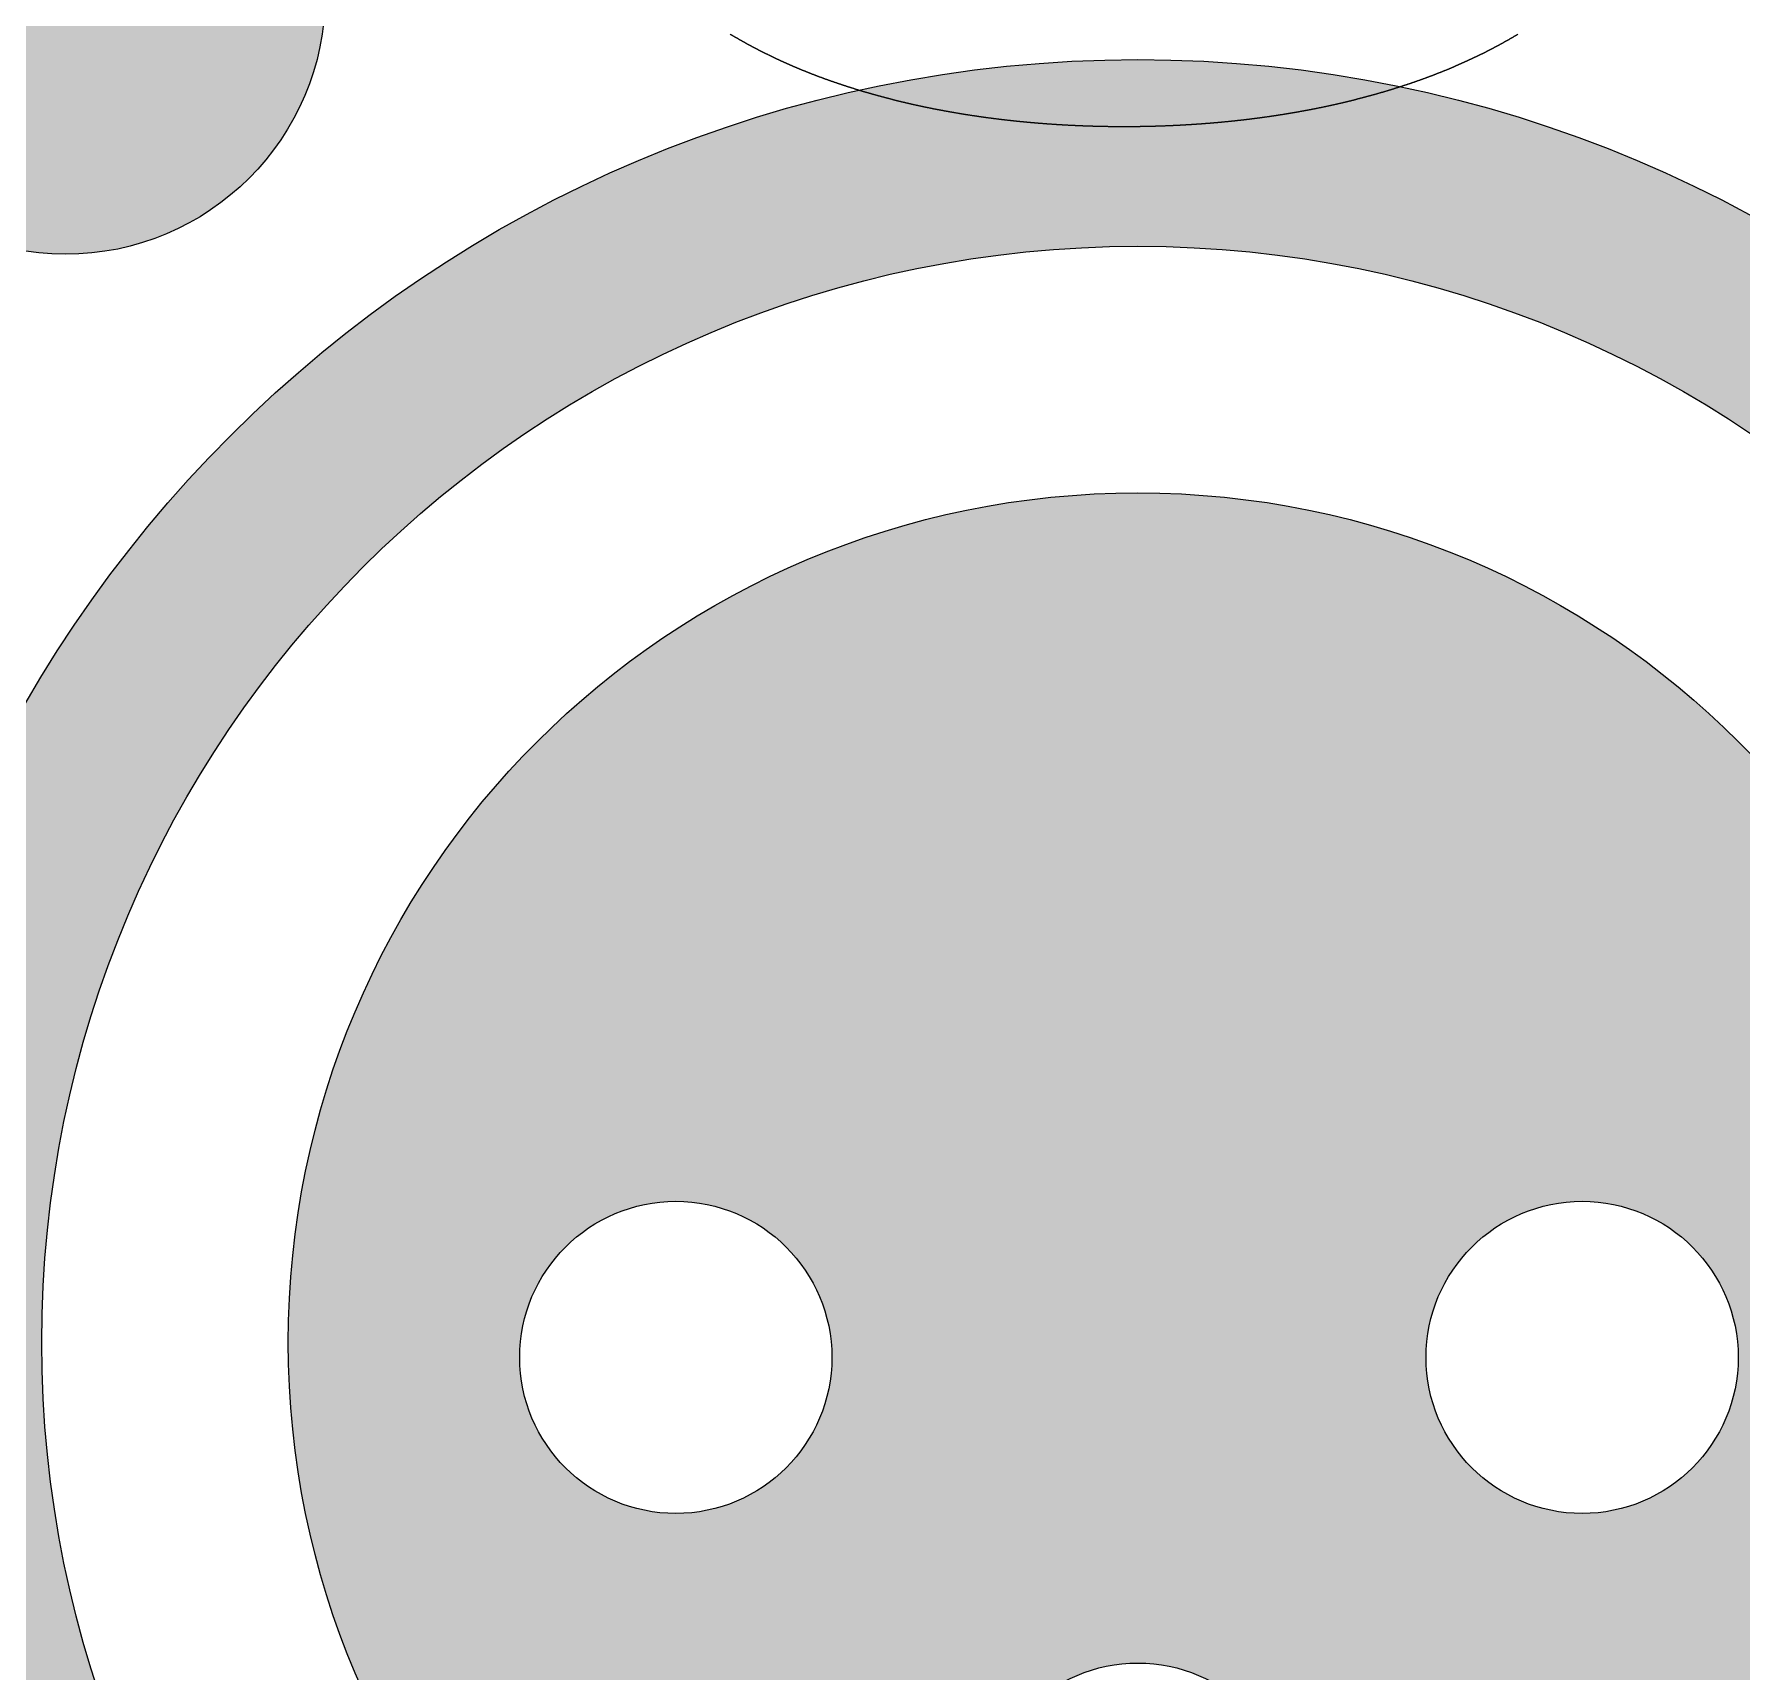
# Model space of a CAD drawing. Header units: millimetres. Extents: x 88 to 97873, y 32 to 55088.
# Drawn here: x 48362.64 to 48403.19, y 4600.09 to 4638.97 of the extents above; entities that cross this region are included whole.
import ezdxf

# ---------------------------------------------------------------- set-up
doc = ezdxf.new("R2010")
doc.units = ezdxf.units.MM
doc.header["$LTSCALE"] = 0.3
doc.layers.add('FICHAS_XLR', color=7, linetype='Continuous')

# ---------------------------------------------------------------- blocks, each defined once
blk = doc.blocks.new('FICHA_XLR_FEMEA')
at = {"layer": 'FICHAS_XLR'}
h = blk.add_hatch(color=0, dxfattribs=at)
h.dxf.hatch_style = 1
h.paths.add_polyline_path([(728.9, -1209.1, 1), (1195.1, -1209.1, 1)])
h.paths.add_polyline_path([(-728.9, 1209.1, 1), (-1195.1, 1209.1, 1)])
h = blk.add_hatch(color=0, dxfattribs=at)
h.dxf.hatch_style = 1
h.paths.add_polyline_path([(-762, 0, 1), (762, 0, 1)], flags=0)
h.paths.add_polyline_path([(-274.4, -13.5, -1), (-554.4, -13.5, -1)], flags=0)
h.paths.add_polyline_path([(538.6, -13.5, -1), (258.6, -13.5, -1)], flags=0)
h.paths.add_polyline_path([(140, -427.7, -1), (-140, -427.7, -1)], flags=0)
h.paths.add_polyline_path([(-1150.6, 0, 1), (1150.6, 0, 1)])
h.paths.add_polyline_path([(983.2, 0, -1), (-983.2, 0, -1)], flags=16)
h = blk.add_hatch(color=0, dxfattribs=at)
h.dxf.hatch_style = 1
h.paths.add_polyline_path([(-762, 0, 1), (762, 0, 1)])
h.paths.add_polyline_path([(538.6, -13.5, -1), (258.6, -13.5, -1)], flags=16)
h.paths.add_polyline_path([(-274.4, -13.5, -1), (-554.4, -13.5, -1)], flags=16)
h.paths.add_polyline_path([(140, -427.7, -1), (-140, -427.7, -1)], flags=16)
at = {"layer": 'FICHAS_XLR', "color": 0}
blk.add_lwpolyline([(-365.5, 1173.5), (-365.2, 1173.3), (-365, 1173.2), (-364.7, 1173), (-364.4, 1172.9), (-364.1, 1172.7), (-363.9, 1172.5), (-363.6, 1172.4), (-363.3, 1172.2), (-363.1, 1172), (-362.8, 1171.9), (-362.5, 1171.7), (-362.2, 1171.6), (-362, 1171.4), (-361.7, 1171.2), (-361.4, 1171.1), (-361.1, 1170.9), (-360.9, 1170.8), (-360.6, 1170.6), (-360.3, 1170.4), (-360, 1170.3), (-359.8, 1170.1), (-359.5, 1170), (-359.2, 1169.8), (-358.9, 1169.6), (-358.7, 1169.5), (-358.4, 1169.3), (-358.1, 1169.2), (-357.8, 1169), (-357.6, 1168.8), (-357.3, 1168.7), (-357, 1168.5), (-356.7, 1168.4), (-356.4, 1168.2), (-356.2, 1168), (-355.9, 1167.9), (-355.6, 1167.7), (-355.3, 1167.6), (-355.1, 1167.4), (-354.8, 1167.3), (-354.5, 1167.1), (-354.2, 1166.9), (-353.9, 1166.8), (-353.7, 1166.6), (-353.4, 1166.5), (-353.1, 1166.3), (-352.8, 1166.2), (-352.5, 1166), (-352.3, 1165.8), (-352, 1165.7), (-351.7, 1165.5), (-351.4, 1165.4), (-351.1, 1165.2), (-350.9, 1165.1), (-350.6, 1164.9), (-350.3, 1164.8), (-350, 1164.6), (-349.7, 1164.5), (-349.5, 1164.3), (-349.2, 1164.1), (-348.9, 1164), (-348.6, 1163.8), (-348.3, 1163.7), (-348, 1163.5), (-347.8, 1163.4), (-347.5, 1163.2), (-347.2, 1163.1), (-346.9, 1162.9), (-346.6, 1162.8), (-346.3, 1162.6), (-346.1, 1162.5), (-345.8, 1162.3), (-345.5, 1162.2), (-345.2, 1162), (-344.9, 1161.9), (-344.6, 1161.7), (-344.4, 1161.6), (-344.1, 1161.4), (-343.8, 1161.3), (-343.5, 1161.1), (-343.2, 1161), (-342.9, 1160.8), (-342.6, 1160.7), (-342.4, 1160.5), (-342.1, 1160.4), (-341.8, 1160.2), (-341.5, 1160.1), (-341.2, 1159.9), (-340.9, 1159.8), (-340.6, 1159.6), (-340.4, 1159.5), (-340.1, 1159.3), (-339.8, 1159.2), (-339.5, 1159), (-339.2, 1158.9), (-338.9, 1158.7), (-338.6, 1158.6), (-338.3, 1158.4), (-338, 1158.3), (-337.8, 1158.1), (-337.5, 1158), (-337.2, 1157.8), (-336.9, 1157.7), (-336.6, 1157.5), (-336.3, 1157.4), (-336, 1157.3), (-335.7, 1157.1), (-335.4, 1157), (-335.2, 1156.8), (-334.9, 1156.7), (-334.6, 1156.5), (-334.3, 1156.4), (-334, 1156.2), (-333.7, 1156.1), (-333.4, 1155.9), (-333.1, 1155.8), (-332.8, 1155.7), (-332.5, 1155.5), (-332.2, 1155.4), (-331.9, 1155.2), (-331.7, 1155.1), (-331.4, 1154.9), (-331.1, 1154.8), (-330.8, 1154.7), (-330.5, 1154.5), (-330.2, 1154.4), (-329.9, 1154.2), (-329.6, 1154.1), (-329.3, 1153.9), (-329, 1153.8), (-328.7, 1153.7), (-328.4, 1153.5), (-328.1, 1153.4), (-327.8, 1153.2), (-327.5, 1153.1), (-327.2, 1153), (-327, 1152.8), (-326.7, 1152.7), (-326.4, 1152.5), (-326.1, 1152.4), (-325.8, 1152.3), (-325.5, 1152.1), (-325.2, 1152), (-324.9, 1151.8), (-324.6, 1151.7), (-324.3, 1151.6), (-324, 1151.4), (-323.7, 1151.3), (-323.4, 1151.1), (-323.1, 1151), (-322.8, 1150.9), (-322.5, 1150.7), (-322.2, 1150.6), (-321.9, 1150.4), (-321.6, 1150.3), (-321.3, 1150.2), (-321, 1150), (-320.7, 1149.9), (-320.4, 1149.8), (-320.1, 1149.6), (-319.8, 1149.5), (-319.5, 1149.3), (-319.2, 1149.2), (-318.9, 1149.1), (-318.6, 1148.9), (-318.3, 1148.8), (-318, 1148.7), (-317.7, 1148.5), (-317.4, 1148.4), (-317.1, 1148.3), (-316.8, 1148.1), (-316.5, 1148), (-316.2, 1147.9), (-315.9, 1147.7), (-315.6, 1147.6), (-315.3, 1147.5), (-315, 1147.3), (-314.7, 1147.2), (-314.4, 1147.1), (-314.1, 1146.9), (-313.8, 1146.8), (-313.5, 1146.7), (-313.2, 1146.5), (-312.9, 1146.4), (-312.6, 1146.3), (-312.3, 1146.1), (-312, 1146), (-311.7, 1145.9), (-311.4, 1145.7), (-311.1, 1145.6), (-310.8, 1145.5), (-310.5, 1145.3), (-310.2, 1145.2), (-309.9, 1145.1), (-309.6, 1144.9), (-309.3, 1144.8), (-309, 1144.7), (-308.7, 1144.5), (-308.3, 1144.4), (-308, 1144.3), (-307.7, 1144.2), (-307.4, 1144), (-307.1, 1143.9), (-306.8, 1143.8), (-306.5, 1143.6), (-306.2, 1143.5), (-305.9, 1143.4), (-305.6, 1143.2), (-305.3, 1143.1), (-305, 1143), (-304.7, 1142.9), (-304.4, 1142.7), (-304.1, 1142.6), (-303.8, 1142.5), (-303.4, 1142.4), (-303.1, 1142.2), (-302.8, 1142.1), (-302.5, 1142), (-302.2, 1141.8), (-301.9, 1141.7), (-301.6, 1141.6), (-301.3, 1141.5), (-301, 1141.3), (-300.7, 1141.2), (-300.4, 1141.1), (-300.1, 1141), (-299.7, 1140.8), (-299.4, 1140.7), (-299.1, 1140.6), (-298.8, 1140.5), (-298.5, 1140.3), (-298.2, 1140.2), (-297.9, 1140.1), (-297.6, 1140), (-297.3, 1139.8), (-297, 1139.7), (-296.6, 1139.6), (-296.3, 1139.5), (-296, 1139.3), (-295.7, 1139.2), (-295.4, 1139.1), (-295.1, 1139), (-294.8, 1138.8), (-294.5, 1138.7), (-294.2, 1138.6), (-293.8, 1138.5), (-293.5, 1138.4), (-293.2, 1138.2), (-292.9, 1138.1), (-292.6, 1138), (-292.3, 1137.9), (-292, 1137.7), (-291.7, 1137.6), (-291.3, 1137.5), (-291, 1137.4), (-290.7, 1137.3), (-290.4, 1137.1), (-290.1, 1137), (-289.8, 1136.9), (-289.5, 1136.8), (-289.1, 1136.7), (-288.8, 1136.5), (-288.5, 1136.4), (-288.2, 1136.3), (-287.9, 1136.2), (-287.6, 1136.1), (-287.3, 1135.9), (-286.9, 1135.8), (-286.6, 1135.7), (-286.3, 1135.6), (-286, 1135.5), (-285.7, 1135.3), (-285.4, 1135.2), (-285.1, 1135.1), (-284.7, 1135), (-284.4, 1134.9), (-284.1, 1134.8), (-283.8, 1134.6), (-283.5, 1134.5), (-283.2, 1134.4), (-282.8, 1134.3), (-282.5, 1134.2), (-282.2, 1134.1), (-281.9, 1133.9), (-281.6, 1133.8), (-281.3, 1133.7), (-280.9, 1133.6), (-280.6, 1133.5), (-280.3, 1133.4), (-280, 1133.2), (-279.7, 1133.1), (-279.3, 1133), (-279, 1132.9), (-278.7, 1132.8), (-278.4, 1132.7), (-278.1, 1132.6), (-277.8, 1132.4), (-277.4, 1132.3), (-277.1, 1132.2), (-276.8, 1132.1), (-276.5, 1132), (-276.2, 1131.9), (-275.8, 1131.8), (-275.5, 1131.6), (-275.2, 1131.5), (-274.9, 1131.4), (-274.6, 1131.3), (-274.2, 1131.2), (-273.9, 1131.1), (-273.6, 1131), (-273.3, 1130.9), (-272.9, 1130.7), (-272.6, 1130.6), (-272.3, 1130.5), (-272, 1130.4), (-271.7, 1130.3), (-271.3, 1130.2), (-271, 1130.1), (-270.7, 1130), (-270.4, 1129.9), (-270.1, 1129.7), (-269.7, 1129.6), (-269.4, 1129.5), (-269.1, 1129.4), (-268.8, 1129.3), (-268.4, 1129.2), (-268.1, 1129.1), (-267.8, 1129), (-267.5, 1128.9), (-267.1, 1128.8), (-266.8, 1128.7), (-266.5, 1128.5), (-266.2, 1128.4), (-265.9, 1128.3), (-265.5, 1128.2), (-265.2, 1128.1), (-264.9, 1128), (-264.6, 1127.9), (-264.2, 1127.8), (-263.9, 1127.7), (-263.6, 1127.6), (-263.3, 1127.5), (-262.9, 1127.4), (-262.6, 1127.3), (-262.3, 1127.2), (-262, 1127), (-261.6, 1126.9), (-261.3, 1126.8), (-261, 1126.7), (-260.7, 1126.6), (-260.3, 1126.5), (-260, 1126.4), (-259.7, 1126.3), (-259.3, 1126.2), (-259, 1126.1), (-258.7, 1126), (-258.4, 1125.9), (-258, 1125.8), (-257.7, 1125.7), (-257.4, 1125.6), (-257.1, 1125.5), (-256.7, 1125.4), (-256.4, 1125.3), (-256.1, 1125.2), (-255.7, 1125.1), (-255.4, 1125), (-255.1, 1124.9), (-254.8, 1124.7), (-254.4, 1124.6), (-254.1, 1124.5), (-253.8, 1124.4), (-253.5, 1124.3), (-253.1, 1124.2), (-252.8, 1124.1), (-252.5, 1124), (-252.1, 1123.9), (-251.8, 1123.8), (-251.5, 1123.7), (-251.1, 1123.6), (-250.8, 1123.5), (-250.5, 1123.4), (-250.2, 1123.3), (-249.8, 1123.2), (-249.5, 1123.1), (-249.2, 1123), (-248.8, 1122.9), (-248.5, 1122.8), (-248.2, 1122.7), (-247.8, 1122.6), (-247.5, 1122.5), (-247.2, 1122.4), (-246.9, 1122.3), (-246.5, 1122.2), (-246.2, 1122.1), (-245.9, 1122), (-245.5, 1121.9), (-245.2, 1121.8), (-244.9, 1121.7), (-244.5, 1121.6), (-244.2, 1121.5), (-243.9, 1121.5), (-243.5, 1121.4), (-243.2, 1121.3), (-242.9, 1121.2), (-242.5, 1121.1), (-242.2, 1121), (-241.9, 1120.9), (-241.5, 1120.8), (-241.2, 1120.7), (-240.9, 1120.6), (-240.5, 1120.5), (-240.2, 1120.4), (-239.9, 1120.3), (-239.5, 1120.2), (-239.2, 1120.1), (-238.9, 1120), (-238.5, 1119.9), (-238.2, 1119.8), (-237.9, 1119.7), (-237.5, 1119.6), (-237.2, 1119.5), (-236.9, 1119.4), (-236.5, 1119.3), (-236.2, 1119.3), (-235.9, 1119.2), (-235.5, 1119.1), (-235.2, 1119), (-234.9, 1118.9), (-234.5, 1118.8), (-234.2, 1118.7), (-233.8, 1118.6), (-233.5, 1118.5), (-233.2, 1118.4), (-232.8, 1118.3), (-232.5, 1118.2), (-232.2, 1118.1), (-231.8, 1118.1), (-231.5, 1118), (-231.2, 1117.9), (-230.8, 1117.8), (-230.5, 1117.7), (-230.1, 1117.6), (-229.8, 1117.5), (-229.5, 1117.4), (-229.1, 1117.3), (-228.8, 1117.2), (-228.5, 1117.1), (-228.1, 1117.1), (-227.8, 1117), (-227.5, 1116.9), (-227.1, 1116.8), (-226.8, 1116.7), (-226.4, 1116.6), (-226.1, 1116.5), (-225.8, 1116.4), (-225.4, 1116.3), (-225.1, 1116.3), (-224.7, 1116.2), (-224.4, 1116.1), (-224.1, 1116), (-223.7, 1115.9), (-223.4, 1115.8), (-223.1, 1115.7), (-222.7, 1115.6), (-222.4, 1115.6), (-222, 1115.5), (-221.7, 1115.4), (-221.4, 1115.3), (-221, 1115.2), (-220.7, 1115.1), (-220.3, 1115), (-220, 1114.9), (-219.7, 1114.9), (-219.3, 1114.8), (-219, 1114.7), (-218.6, 1114.6), (-218.3, 1114.5), (-218, 1114.4), (-217.6, 1114.3), (-217.3, 1114.3), (-216.9, 1114.2), (-216.6, 1114.1), (-216.2, 1114), (-215.9, 1113.9), (-215.6, 1113.8), (-215.2, 1113.8), (-214.9, 1113.7), (-214.5, 1113.6), (-214.2, 1113.5), (-213.9, 1113.4), (-213.5, 1113.3), (-213.2, 1113.3), (-212.8, 1113.2), (-212.5, 1113.1), (-212.1, 1113), (-211.8, 1112.9), (-211.5, 1112.8), (-211.1, 1112.8), (-210.8, 1112.7), (-210.4, 1112.6), (-210.1, 1112.5), (-209.7, 1112.4), (-209.4, 1112.4), (-209.1, 1112.3), (-208.7, 1112.2), (-208.4, 1112.1), (-208, 1112), (-207.7, 1112), (-207.3, 1111.9), (-207, 1111.8), (-206.7, 1111.7), (-206.3, 1111.6), (-206, 1111.6), (-205.6, 1111.5), (-205.3, 1111.4), (-204.9, 1111.3), (-204.6, 1111.2), (-204.2, 1111.2), (-203.9, 1111.1), (-203.6, 1111), (-203.2, 1110.9), (-202.9, 1110.8), (-202.5, 1110.8), (-202.2, 1110.7), (-201.8, 1110.6), (-201.5, 1110.5), (-201.1, 1110.5), (-200.8, 1110.4), (-200.5, 1110.3), (-200.1, 1110.2), (-199.8, 1110.1), (-199.4, 1110.1), (-199.1, 1110), (-198.7, 1109.9), (-198.4, 1109.8), (-198, 1109.8), (-197.7, 1109.7), (-197.3, 1109.6), (-197, 1109.5), (-196.6, 1109.5), (-196.3, 1109.4), (-195.9, 1109.3), (-195.6, 1109.2), (-195.3, 1109.2), (-194.9, 1109.1), (-194.6, 1109), (-194.2, 1108.9), (-193.9, 1108.9), (-193.5, 1108.8), (-193.2, 1108.7), (-192.8, 1108.6), (-192.5, 1108.6), (-192.1, 1108.5), (-191.8, 1108.4), (-191.4, 1108.4), (-191.1, 1108.3), (-190.7, 1108.2), (-190.4, 1108.1), (-190, 1108.1), (-189.7, 1108), (-189.3, 1107.9), (-189, 1107.8), (-188.6, 1107.8), (-188.3, 1107.7), (-187.9, 1107.6), (-187.6, 1107.6), (-187.2, 1107.5), (-186.9, 1107.4), (-186.6, 1107.3), (-186.2, 1107.3), (-185.9, 1107.2), (-185.5, 1107.1), (-185.2, 1107.1), (-184.8, 1107), (-184.5, 1106.9), (-184.1, 1106.9), (-183.8, 1106.8), (-183.4, 1106.7), (-183.1, 1106.6), (-182.7, 1106.6), (-182.4, 1106.5), (-182, 1106.4), (-181.7, 1106.4), (-181.3, 1106.3), (-181, 1106.2), (-180.6, 1106.2), (-180.3, 1106.1), (-179.9, 1106), (-179.5, 1106), (-179.2, 1105.9), (-178.8, 1105.8), (-178.5, 1105.8), (-178.1, 1105.7), (-177.8, 1105.6), (-177.4, 1105.6), (-177.1, 1105.5), (-176.7, 1105.4), (-176.4, 1105.4), (-176, 1105.3), (-175.7, 1105.2), (-175.3, 1105.2), (-175, 1105.1), (-174.6, 1105), (-174.3, 1105), (-173.9, 1104.9), (-173.6, 1104.8), (-173.2, 1104.8), (-172.9, 1104.7), (-172.5, 1104.6), (-172.2, 1104.6), (-171.8, 1104.5), (-171.5, 1104.4), (-171.1, 1104.4), (-170.7, 1104.3), (-170.4, 1104.3), (-170, 1104.2), (-169.7, 1104.1), (-169.3, 1104.1), (-169, 1104), (-168.6, 1103.9), (-168.3, 1103.9), (-167.9, 1103.8), (-167.6, 1103.7), (-167.2, 1103.7), (-166.9, 1103.6), (-166.5, 1103.6), (-166.2, 1103.5), (-165.8, 1103.4), (-165.4, 1103.4), (-165.1, 1103.3), (-164.7, 1103.3), (-164.4, 1103.2), (-164, 1103.1), (-163.7, 1103.1), (-163.3, 1103), (-163, 1102.9), (-162.6, 1102.9), (-162.3, 1102.8), (-161.9, 1102.8), (-161.5, 1102.7), (-161.2, 1102.6), (-160.8, 1102.6), (-160.5, 1102.5), (-160.1, 1102.5), (-159.8, 1102.4), (-159.4, 1102.3), (-159.1, 1102.3), (-158.7, 1102.2), (-158.3, 1102.2), (-158, 1102.1), (-157.6, 1102.1), (-157.3, 1102), (-156.9, 1101.9), (-156.6, 1101.9), (-156.2, 1101.8), (-155.9, 1101.8), (-155.5, 1101.7), (-155.1, 1101.7), (-154.8, 1101.6), (-154.4, 1101.5), (-154.1, 1101.5), (-153.7, 1101.4), (-153.4, 1101.4), (-153, 1101.3), (-152.7, 1101.3), (-152.3, 1101.2), (-151.9, 1101.1), (-151.6, 1101.1), (-151.2, 1101), (-150.9, 1101), (-150.5, 1100.9), (-150.2, 1100.9), (-149.8, 1100.8), (-149.4, 1100.8), (-149.1, 1100.7), (-148.7, 1100.6), (-148.4, 1100.6), (-148, 1100.5), (-147.6, 1100.5), (-147.3, 1100.4), (-146.9, 1100.4), (-146.6, 1100.3), (-146.2, 1100.3), (-145.9, 1100.2), (-145.5, 1100.2), (-145.1, 1100.1), (-144.8, 1100.1), (-144.4, 1100), (-144.1, 1100), (-143.7, 1099.9), (-143.4, 1099.9), (-143, 1099.8), (-142.6, 1099.7), (-142.3, 1099.7), (-141.9, 1099.6), (-141.6, 1099.6), (-141.2, 1099.5), (-140.8, 1099.5), (-140.5, 1099.4), (-140.1, 1099.4), (-139.8, 1099.3), (-139.4, 1099.3), (-139, 1099.2), (-138.7, 1099.2), (-138.3, 1099.1), (-138, 1099.1), (-137.6, 1099), (-137.2, 1099), (-136.9, 1098.9), (-136.5, 1098.9), (-136.2, 1098.8), (-135.8, 1098.8), (-135.5, 1098.7), (-135.1, 1098.7), (-134.7, 1098.6), (-134.4, 1098.6), (-134, 1098.5), (-133.7, 1098.5), (-133.3, 1098.5), (-132.9, 1098.4), (-132.6, 1098.4), (-132.2, 1098.3), (-131.8, 1098.3), (-131.5, 1098.2), (-131.1, 1098.2), (-130.8, 1098.1), (-130.4, 1098.1), (-130, 1098), (-129.7, 1098), (-129.3, 1097.9), (-129, 1097.9), (-128.6, 1097.8), (-128.2, 1097.8), (-127.9, 1097.7), (-127.5, 1097.7), (-127.2, 1097.7), (-126.8, 1097.6), (-126.4, 1097.6), (-126.1, 1097.5), (-125.7, 1097.5), (-125.4, 1097.4), (-125, 1097.4), (-124.6, 1097.3), (-124.3, 1097.3), (-123.9, 1097.3), (-123.5, 1097.2), (-123.2, 1097.2), (-122.8, 1097.1), (-122.5, 1097.1), (-122.1, 1097), (-121.7, 1097), (-121.4, 1097), (-121, 1096.9), (-120.6, 1096.9), (-120.3, 1096.8), (-119.9, 1096.8), (-119.6, 1096.7), (-119.2, 1096.7), (-118.8, 1096.7), (-118.5, 1096.6), (-118.1, 1096.6), (-117.7, 1096.5), (-117.4, 1096.5), (-117, 1096.4), (-116.7, 1096.4), (-116.3, 1096.4), (-115.9, 1096.3), (-115.6, 1096.3), (-115.2, 1096.2), (-114.8, 1096.2), (-114.5, 1096.2), (-114.1, 1096.1), (-113.8, 1096.1), (-113.4, 1096), (-113, 1096), (-112.7, 1096), (-112.3, 1095.9), (-111.9, 1095.9), (-111.6, 1095.8), (-111.2, 1095.8), (-110.9, 1095.8), (-110.5, 1095.7), (-110.1, 1095.7), (-109.8, 1095.7), (-109.4, 1095.6), (-109, 1095.6), (-108.7, 1095.5), (-108.3, 1095.5), (-107.9, 1095.5), (-107.6, 1095.4), (-107.2, 1095.4), (-106.8, 1095.4), (-106.5, 1095.3), (-106.1, 1095.3), (-105.8, 1095.2), (-105.4, 1095.2), (-105, 1095.2), (-104.7, 1095.1), (-104.3, 1095.1), (-103.9, 1095.1), (-103.6, 1095), (-103.2, 1095), (-102.8, 1095), (-102.5, 1094.9), (-102.1, 1094.9), (-101.7, 1094.8), (-101.4, 1094.8), (-101, 1094.8), (-100.7, 1094.7), (-100.3, 1094.7), (-99.9, 1094.7), (-99.6, 1094.6), (-99.2, 1094.6), (-98.8, 1094.6), (-98.5, 1094.5), (-98.1, 1094.5), (-97.7, 1094.5), (-97.4, 1094.4), (-97, 1094.4), (-96.6, 1094.4), (-96.3, 1094.3), (-95.9, 1094.3), (-95.5, 1094.3), (-95.2, 1094.2), (-94.8, 1094.2), (-94.4, 1094.2), (-94.1, 1094.1), (-93.7, 1094.1), (-93.3, 1094.1), (-93, 1094.1), (-92.6, 1094), (-92.3, 1094), (-91.9, 1094), (-91.5, 1093.9), (-91.2, 1093.9), (-90.8, 1093.9), (-90.4, 1093.8), (-90.1, 1093.8), (-89.7, 1093.8), (-89.3, 1093.7), (-89, 1093.7), (-88.6, 1093.7), (-88.2, 1093.7), (-87.9, 1093.6), (-87.5, 1093.6), (-87.1, 1093.6), (-86.8, 1093.5), (-86.4, 1093.5), (-86, 1093.5), (-85.7, 1093.5), (-85.3, 1093.4), (-84.9, 1093.4), (-84.6, 1093.4), (-84.2, 1093.3), (-83.8, 1093.3), (-83.5, 1093.3), (-83.1, 1093.3), (-82.7, 1093.2), (-82.4, 1093.2), (-82, 1093.2), (-81.6, 1093.1), (-81.3, 1093.1), (-80.9, 1093.1), (-80.5, 1093.1), (-80.2, 1093), (-79.8, 1093), (-79.4, 1093), (-79.1, 1093), (-78.7, 1092.9), (-78.3, 1092.9), (-78, 1092.9), (-77.6, 1092.9), (-77.2, 1092.8), (-76.9, 1092.8), (-76.5, 1092.8), (-76.1, 1092.8), (-75.8, 1092.7), (-75.4, 1092.7), (-75, 1092.7), (-74.7, 1092.7), (-74.3, 1092.6), (-73.9, 1092.6), (-73.6, 1092.6), (-73.2, 1092.6), (-72.8, 1092.5), (-72.4, 1092.5), (-72.1, 1092.5), (-71.7, 1092.5), (-71.3, 1092.5), (-71, 1092.4), (-70.6, 1092.4), (-70.2, 1092.4), (-69.9, 1092.4), (-69.5, 1092.3), (-69.1, 1092.3), (-68.8, 1092.3), (-68.4, 1092.3), (-68, 1092.3), (-67.7, 1092.2), (-67.3, 1092.2), (-66.9, 1092.2), (-66.6, 1092.2), (-66.2, 1092.1), (-65.8, 1092.1), (-65.5, 1092.1), (-65.1, 1092.1), (-64.7, 1092.1), (-64.4, 1092), (-64, 1092), (-63.6, 1092), (-63.3, 1092), (-62.9, 1092), (-62.5, 1091.9), (-62.1, 1091.9), (-61.8, 1091.9), (-61.4, 1091.9), (-61, 1091.9), (-60.7, 1091.9), (-60.3, 1091.8), (-59.9, 1091.8), (-59.6, 1091.8), (-59.2, 1091.8), (-58.8, 1091.8), (-58.5, 1091.7), (-58.1, 1091.7), (-57.7, 1091.7), (-57.4, 1091.7), (-57, 1091.7), (-56.6, 1091.7), (-56.2, 1091.6), (-55.9, 1091.6), (-55.5, 1091.6), (-55.1, 1091.6), (-54.8, 1091.6), (-54.4, 1091.6), (-54, 1091.5), (-53.7, 1091.5), (-53.3, 1091.5), (-52.9, 1091.5), (-52.6, 1091.5), (-52.2, 1091.5), (-51.8, 1091.4), (-51.5, 1091.4), (-51.1, 1091.4), (-50.7, 1091.4), (-50.3, 1091.4), (-50, 1091.4), (-49.6, 1091.4), (-49.2, 1091.3), (-48.9, 1091.3), (-48.5, 1091.3), (-48.1, 1091.3), (-47.8, 1091.3), (-47.4, 1091.3), (-47, 1091.3), (-46.7, 1091.2), (-46.3, 1091.2), (-45.9, 1091.2), (-45.5, 1091.2), (-45.2, 1091.2), (-44.8, 1091.2), (-44.4, 1091.2), (-44.1, 1091.2), (-43.7, 1091.1), (-43.3, 1091.1), (-43, 1091.1), (-42.6, 1091.1), (-42.2, 1091.1), (-41.9, 1091.1), (-41.5, 1091.1), (-41.1, 1091.1), (-40.7, 1091.1), (-40.4, 1091), (-40, 1091), (-39.6, 1091), (-39.3, 1091), (-38.9, 1091), (-38.5, 1091), (-38.2, 1091), (-37.8, 1091), (-37.4, 1091), (-37.1, 1091), (-36.7, 1090.9), (-36.3, 1090.9), (-35.9, 1090.9), (-35.6, 1090.9), (-35.2, 1090.9), (-34.8, 1090.9), (-34.5, 1090.9), (-34.1, 1090.9), (-33.7, 1090.9), (-33.4, 1090.9), (-33, 1090.9), (-32.6, 1090.9), (-32.2, 1090.8), (-31.9, 1090.8), (-31.5, 1090.8), (-31.1, 1090.8), (-30.8, 1090.8), (-30.4, 1090.8), (-30, 1090.8), (-29.7, 1090.8), (-29.3, 1090.8), (-28.9, 1090.8), (-28.5, 1090.8), (-28.2, 1090.8), (-27.8, 1090.8), (-27.4, 1090.8), (-27.1, 1090.8), (-26.7, 1090.7), (-26.3, 1090.7), (-26, 1090.7), (-25.6, 1090.7), (-25.2, 1090.7), (-24.8, 1090.7), (-24.5, 1090.7), (-24.1, 1090.7), (-23.7, 1090.7), (-23.4, 1090.7), (-23, 1090.7), (-22.6, 1090.7), (-22.3, 1090.7), (-21.9, 1090.7), (-21.5, 1090.7), (-21.1, 1090.7), (-20.8, 1090.7), (-20.4, 1090.7), (-20, 1090.7), (-19.7, 1090.7), (-19.3, 1090.7), (-18.9, 1090.7), (-18.6, 1090.7), (-18.2, 1090.7), (-17.8, 1090.7), (-17.4, 1090.7), (-17.1, 1090.7), (-16.7, 1090.7), (-16.3, 1090.6), (-16, 1090.6), (-15.6, 1090.6), (-15.2, 1090.6), (-14.9, 1090.6), (-14.5, 1090.6), (-14.1, 1090.6), (-13.7, 1090.6), (-13.4, 1090.6), (-13, 1090.6), (-12.6, 1090.6), (-12.3, 1090.6), (-11.9, 1090.6), (-11.5, 1090.6), (-11.2, 1090.6), (-10.8, 1090.6), (-10.4, 1090.6), (-10, 1090.6), (-9.7, 1090.6), (-9.3, 1090.6), (-8.9, 1090.6), (-8.6, 1090.6), (-8.2, 1090.6), (-7.8, 1090.7), (-7.5, 1090.7), (-7.1, 1090.7), (-6.7, 1090.7), (-6.3, 1090.7), (-6, 1090.7), (-5.6, 1090.7), (-5.2, 1090.7), (-4.9, 1090.7), (-4.5, 1090.7), (-4.1, 1090.7), (-3.8, 1090.7), (-3.4, 1090.7), (-3, 1090.7), (-2.6, 1090.7), (-2.3, 1090.7), (-1.9, 1090.7), (-1.5, 1090.7), (-1.2, 1090.7), (-0.8, 1090.7), (-0.4, 1090.7), (-0.1, 1090.7), (0.3, 1090.7), (0.7, 1090.7), (1, 1090.7), (1.4, 1090.7), (1.8, 1090.7), (2.2, 1090.7), (2.5, 1090.8), (2.9, 1090.8), (3.3, 1090.8), (3.6, 1090.8), (4, 1090.8), (4.4, 1090.8), (4.7, 1090.8), (5.1, 1090.8), (5.5, 1090.8), (5.9, 1090.8), (6.2, 1090.8), (6.6, 1090.8), (7, 1090.8), (7.3, 1090.8), (7.7, 1090.8), (8.1, 1090.9), (8.4, 1090.9), (8.8, 1090.9), (9.2, 1090.9), (9.6, 1090.9), (9.9, 1090.9), (10.3, 1090.9), (10.7, 1090.9), (11, 1090.9), (11.4, 1090.9), (11.8, 1090.9), (12.1, 1090.9), (12.5, 1091), (12.9, 1091), (13.3, 1091), (13.6, 1091), (14, 1091), (14.4, 1091), (14.7, 1091), (15.1, 1091), (15.5, 1091), (15.8, 1091), (16.2, 1091.1), (16.6, 1091.1), (16.9, 1091.1), (17.3, 1091.1), (17.7, 1091.1), (18.1, 1091.1), (18.4, 1091.1), (18.8, 1091.1), (19.2, 1091.1), (19.5, 1091.2), (19.9, 1091.2), (20.3, 1091.2), (20.6, 1091.2), (21, 1091.2), (21.4, 1091.2), (21.7, 1091.2), (22.1, 1091.2), (22.5, 1091.3), (22.9, 1091.3), (23.2, 1091.3), (23.6, 1091.3), (24, 1091.3), (24.3, 1091.3), (24.7, 1091.3), (25.1, 1091.4), (25.4, 1091.4), (25.8, 1091.4), (26.2, 1091.4), (26.5, 1091.4), (26.9, 1091.4), (27.3, 1091.4), (27.7, 1091.5), (28, 1091.5), (28.4, 1091.5), (28.8, 1091.5), (29.1, 1091.5), (29.5, 1091.5), (29.9, 1091.6), (30.2, 1091.6), (30.6, 1091.6), (31, 1091.6), (31.3, 1091.6), (31.7, 1091.6), (32.1, 1091.7), (32.4, 1091.7), (32.8, 1091.7), (33.2, 1091.7), (33.6, 1091.7), (33.9, 1091.7), (34.3, 1091.8), (34.7, 1091.8), (35, 1091.8), (35.4, 1091.8), (35.8, 1091.8), (36.1, 1091.9), (36.5, 1091.9), (36.9, 1091.9), (37.2, 1091.9), (37.6, 1091.9), (38, 1091.9), (38.3, 1092), (38.7, 1092), (39.1, 1092), (39.4, 1092), (39.8, 1092), (40.2, 1092.1), (40.6, 1092.1), (40.9, 1092.1), (41.3, 1092.1), (41.7, 1092.1), (42, 1092.2), (42.4, 1092.2), (42.8, 1092.2), (43.1, 1092.2), (43.5, 1092.3), (43.9, 1092.3), (44.2, 1092.3), (44.6, 1092.3), (45, 1092.3), (45.3, 1092.4), (45.7, 1092.4), (46.1, 1092.4), (46.4, 1092.4), (46.8, 1092.5), (47.2, 1092.5), (47.5, 1092.5), (47.9, 1092.5), (48.3, 1092.5), (48.6, 1092.6), (49, 1092.6), (49.4, 1092.6), (49.7, 1092.6), (50.1, 1092.7), (50.5, 1092.7), (50.9, 1092.7), (51.2, 1092.7), (51.6, 1092.8), (52, 1092.8), (52.3, 1092.8), (52.7, 1092.8), (53.1, 1092.9), (53.4, 1092.9), (53.8, 1092.9), (54.2, 1092.9), (54.5, 1093), (54.9, 1093), (55.3, 1093), (55.6, 1093), (56, 1093.1), (56.4, 1093.1), (56.7, 1093.1), (57.1, 1093.1), (57.5, 1093.2), (57.8, 1093.2), (58.2, 1093.2), (58.6, 1093.3), (58.9, 1093.3), (59.3, 1093.3), (59.7, 1093.3), (60, 1093.4), (60.4, 1093.4), (60.8, 1093.4), (61.1, 1093.5), (61.5, 1093.5), (61.9, 1093.5), (62.2, 1093.5), (62.6, 1093.6), (63, 1093.6), (63.3, 1093.6), (63.7, 1093.7), (64.1, 1093.7), (64.4, 1093.7), (64.8, 1093.7), (65.2, 1093.8), (65.5, 1093.8), (65.9, 1093.8), (66.3, 1093.9), (66.6, 1093.9), (67, 1093.9), (67.3, 1094), (67.7, 1094), (68.1, 1094), (68.4, 1094.1), (68.8, 1094.1), (69.2, 1094.1), (69.5, 1094.1), (69.9, 1094.2), (70.3, 1094.2), (70.6, 1094.2), (71, 1094.3), (71.4, 1094.3), (71.7, 1094.3), (72.1, 1094.4), (72.5, 1094.4), (72.8, 1094.4), (73.2, 1094.5), (73.6, 1094.5), (73.9, 1094.5), (74.3, 1094.6), (74.7, 1094.6), (75, 1094.6), (75.4, 1094.7), (75.8, 1094.7), (76.1, 1094.7), (76.5, 1094.8), (76.8, 1094.8), (77.2, 1094.8), (77.6, 1094.9), (77.9, 1094.9), (78.3, 1095), (78.7, 1095), (79, 1095), (79.4, 1095.1), (79.8, 1095.1), (80.1, 1095.1), (80.5, 1095.2), (80.9, 1095.2), (81.2, 1095.2), (81.6, 1095.3), (81.9, 1095.3), (82.3, 1095.4), (82.7, 1095.4), (83, 1095.4), (83.4, 1095.5), (83.8, 1095.5), (84.1, 1095.5), (84.5, 1095.6), (84.9, 1095.6), (85.2, 1095.7), (85.6, 1095.7), (85.9, 1095.7), (86.3, 1095.8), (86.7, 1095.8), (87, 1095.8), (87.4, 1095.9), (87.8, 1095.9), (88.1, 1096), (88.5, 1096), (88.9, 1096), (89.2, 1096.1), (89.6, 1096.1), (89.9, 1096.2), (90.3, 1096.2), (90.7, 1096.2), (91, 1096.3), (91.4, 1096.3), (91.8, 1096.4), (92.1, 1096.4), (92.5, 1096.4), (92.8, 1096.5), (93.2, 1096.5), (93.6, 1096.6), (93.9, 1096.6), (94.3, 1096.7), (94.7, 1096.7), (95, 1096.7), (95.4, 1096.8), (95.7, 1096.8), (96.1, 1096.9), (96.5, 1096.9), (96.8, 1097), (97.2, 1097), (97.6, 1097), (97.9, 1097.1), (98.3, 1097.1), (98.6, 1097.2), (99, 1097.2), (99.4, 1097.3), (99.7, 1097.3), (100.1, 1097.3), (100.5, 1097.4), (100.8, 1097.4), (101.2, 1097.5), (101.5, 1097.5), (101.9, 1097.6), (102.3, 1097.6), (102.6, 1097.7), (103, 1097.7), (103.3, 1097.7), (103.7, 1097.8), (104.1, 1097.8), (104.4, 1097.9), (104.8, 1097.9), (105.1, 1098), (105.5, 1098), (105.9, 1098.1), (106.2, 1098.1), (106.6, 1098.2), (107, 1098.2), (107.3, 1098.3), (107.7, 1098.3), (108, 1098.4), (108.4, 1098.4), (108.8, 1098.5), (109.1, 1098.5), (109.5, 1098.5), (109.8, 1098.6), (110.2, 1098.6), (110.6, 1098.7), (110.9, 1098.7), (111.3, 1098.8), (111.6, 1098.8), (112, 1098.9), (112.4, 1098.9), (112.7, 1099), (113.1, 1099), (113.4, 1099.1), (113.8, 1099.1), (114.1, 1099.2), (114.5, 1099.2), (114.9, 1099.3), (115.2, 1099.3), (115.6, 1099.4), (115.9, 1099.4), (116.3, 1099.5), (116.7, 1099.5), (117, 1099.6), (117.4, 1099.6), (117.7, 1099.7), (118.1, 1099.7), (118.5, 1099.8), (118.8, 1099.9), (119.2, 1099.9), (119.5, 1100), (119.9, 1100), (120.2, 1100.1), (120.6, 1100.1), (121, 1100.2), (121.3, 1100.2), (121.7, 1100.3), (122, 1100.3), (122.4, 1100.4), (122.8, 1100.4), (123.1, 1100.5), (123.5, 1100.5), (123.8, 1100.6), (124.2, 1100.6), (124.5, 1100.7), (124.9, 1100.8), (125.3, 1100.8), (125.6, 1100.9), (126, 1100.9), (126.3, 1101), (126.7, 1101), (127, 1101.1), (127.4, 1101.1), (127.8, 1101.2), (128.1, 1101.3), (128.5, 1101.3), (128.8, 1101.4), (129.2, 1101.4), (129.5, 1101.5), (129.9, 1101.5), (130.3, 1101.6), (130.6, 1101.7), (131, 1101.7), (131.3, 1101.8), (131.7, 1101.8), (132, 1101.9), (132.4, 1101.9), (132.7, 1102), (133.1, 1102.1), (133.5, 1102.1), (133.8, 1102.2), (134.2, 1102.2), (134.5, 1102.3), (134.9, 1102.3), (135.2, 1102.4), (135.6, 1102.5), (135.9, 1102.5), (136.3, 1102.6), (136.7, 1102.6), (137, 1102.7), (137.4, 1102.8), (137.7, 1102.8), (138.1, 1102.9), (138.4, 1102.9), (138.8, 1103), (139.1, 1103.1), (139.5, 1103.1), (139.8, 1103.2), (140.2, 1103.3), (140.6, 1103.3), (140.9, 1103.4), (141.3, 1103.4), (141.6, 1103.5), (142, 1103.6), (142.3, 1103.6), (142.7, 1103.7), (143, 1103.7), (143.4, 1103.8), (143.7, 1103.9), (144.1, 1103.9), (144.4, 1104), (144.8, 1104.1), (145.2, 1104.1), (145.5, 1104.2), (145.9, 1104.3), (146.2, 1104.3), (146.6, 1104.4), (146.9, 1104.4), (147.3, 1104.5), (147.6, 1104.6), (148, 1104.6), (148.3, 1104.7), (148.7, 1104.8), (149, 1104.8), (149.4, 1104.9), (149.7, 1105), (150.1, 1105), (150.4, 1105.1), (150.8, 1105.2), (151.1, 1105.2), (151.5, 1105.3), (151.8, 1105.4), (152.2, 1105.4), (152.6, 1105.5), (152.9, 1105.6), (153.3, 1105.6), (153.6, 1105.7), (154, 1105.8), (154.3, 1105.8), (154.7, 1105.9), (155, 1106), (155.4, 1106), (155.7, 1106.1), (156.1, 1106.2), (156.4, 1106.2), (156.8, 1106.3), (157.1, 1106.4), (157.5, 1106.4), (157.8, 1106.5), (158.2, 1106.6), (158.5, 1106.6), (158.9, 1106.7), (159.2, 1106.8), (159.6, 1106.9), (159.9, 1106.9), (160.3, 1107), (160.6, 1107.1), (161, 1107.1), (161.3, 1107.2), (161.7, 1107.3), (162, 1107.3), (162.4, 1107.4), (162.7, 1107.5), (163.1, 1107.6), (163.4, 1107.6), (163.8, 1107.7), (164.1, 1107.8), (164.5, 1107.8), (164.8, 1107.9), (165.2, 1108), (165.5, 1108.1), (165.8, 1108.1), (166.2, 1108.2), (166.5, 1108.3), (166.9, 1108.4), (167.2, 1108.4), (167.6, 1108.5), (167.9, 1108.6), (168.3, 1108.6), (168.6, 1108.7), (169, 1108.8), (169.3, 1108.9), (169.7, 1108.9), (170, 1109), (170.4, 1109.1), (170.7, 1109.2), (171.1, 1109.2), (171.4, 1109.3), (171.8, 1109.4), (172.1, 1109.5), (172.5, 1109.5), (172.8, 1109.6), (173.1, 1109.7), (173.5, 1109.8), (173.8, 1109.8), (174.2, 1109.9), (174.5, 1110), (174.9, 1110.1), (175.2, 1110.1), (175.6, 1110.2), (175.9, 1110.3), (176.3, 1110.4), (176.6, 1110.5), (176.9, 1110.5), (177.3, 1110.6), (177.6, 1110.7), (178, 1110.8), (178.3, 1110.8), (178.7, 1110.9), (179, 1111), (179.4, 1111.1), (179.7, 1111.2), (180.1, 1111.2), (180.4, 1111.3), (180.7, 1111.4), (181.1, 1111.5), (181.4, 1111.6), (181.8, 1111.6), (182.1, 1111.7), (182.5, 1111.8), (182.8, 1111.9), (183.2, 1112), (183.5, 1112), (183.8, 1112.1), (184.2, 1112.2), (184.5, 1112.3), (184.9, 1112.4), (185.2, 1112.4), (185.6, 1112.5), (185.9, 1112.6), (186.2, 1112.7), (186.6, 1112.8), (186.9, 1112.8), (187.3, 1112.9), (187.6, 1113), (188, 1113.1), (188.3, 1113.2), (188.6, 1113.3), (189, 1113.3), (189.3, 1113.4), (189.7, 1113.5), (190, 1113.6), (190.3, 1113.7), (190.7, 1113.8), (191, 1113.8), (191.4, 1113.9), (191.7, 1114), (192.1, 1114.1), (192.4, 1114.2), (192.7, 1114.3), (193.1, 1114.3), (193.4, 1114.4), (193.8, 1114.5), (194.1, 1114.6), (194.4, 1114.7), (194.8, 1114.8), (195.1, 1114.9), (195.5, 1114.9), (195.8, 1115), (196.1, 1115.1), (196.5, 1115.2), (196.8, 1115.3), (197.2, 1115.4), (197.5, 1115.5), (197.8, 1115.6), (198.2, 1115.6), (198.5, 1115.7), (198.9, 1115.8), (199.2, 1115.9), (199.5, 1116), (199.9, 1116.1), (200.2, 1116.2), (200.5, 1116.3), (200.9, 1116.3), (201.2, 1116.4), (201.6, 1116.5), (201.9, 1116.6), (202.2, 1116.7), (202.6, 1116.8), (202.9, 1116.9), (203.3, 1117), (203.6, 1117.1), (203.9, 1117.1), (204.3, 1117.2), (204.6, 1117.3), (204.9, 1117.4), (205.3, 1117.5), (205.6, 1117.6), (205.9, 1117.7), (206.3, 1117.8), (206.6, 1117.9), (207, 1118), (207.3, 1118.1), (207.6, 1118.1), (208, 1118.2), (208.3, 1118.3), (208.6, 1118.4), (209, 1118.5), (209.3, 1118.6), (209.6, 1118.7), (210, 1118.8), (210.3, 1118.9), (210.7, 1119), (211, 1119.1), (211.3, 1119.2), (211.7, 1119.3), (212, 1119.3), (212.3, 1119.4), (212.7, 1119.5), (213, 1119.6), (213.3, 1119.7), (213.7, 1119.8), (214, 1119.9), (214.3, 1120), (214.7, 1120.1), (215, 1120.2), (215.3, 1120.3), (215.7, 1120.4), (216, 1120.5), (216.3, 1120.6), (216.7, 1120.7), (217, 1120.8), (217.3, 1120.9), (217.7, 1121), (218, 1121.1), (218.3, 1121.2), (218.7, 1121.3), (219, 1121.4), (219.3, 1121.5), (219.7, 1121.5), (220, 1121.6), (220.3, 1121.7), (220.7, 1121.8), (221, 1121.9), (221.3, 1122), (221.7, 1122.1), (222, 1122.2), (222.3, 1122.3), (222.6, 1122.4), (223, 1122.5), (223.3, 1122.6), (223.6, 1122.7), (224, 1122.8), (224.3, 1122.9), (224.6, 1123), (225, 1123.1), (225.3, 1123.2), (225.6, 1123.3), (225.9, 1123.4), (226.3, 1123.5), (226.6, 1123.6), (226.9, 1123.7), (227.3, 1123.8), (227.6, 1123.9), (227.9, 1124), (228.3, 1124.1), (228.6, 1124.2), (228.9, 1124.3), (229.2, 1124.4), (229.6, 1124.5), (229.9, 1124.6), (230.2, 1124.7), (230.6, 1124.9), (230.9, 1125), (231.2, 1125.1), (231.5, 1125.2), (231.9, 1125.3), (232.2, 1125.4), (232.5, 1125.5), (232.8, 1125.6), (233.2, 1125.7), (233.5, 1125.8), (233.8, 1125.9), (234.2, 1126), (234.5, 1126.1), (234.8, 1126.2), (235.1, 1126.3), (235.5, 1126.4), (235.8, 1126.5), (236.1, 1126.6), (236.4, 1126.7), (236.8, 1126.8), (237.1, 1126.9), (237.4, 1127), (237.7, 1127.2), (238.1, 1127.3), (238.4, 1127.4), (238.7, 1127.5), (239, 1127.6), (239.4, 1127.7), (239.7, 1127.8), (240, 1127.9), (240.3, 1128), (240.7, 1128.1), (241, 1128.2), (241.3, 1128.3), (241.6, 1128.4), (242, 1128.5), (242.3, 1128.7), (242.6, 1128.8), (242.9, 1128.9), (243.3, 1129), (243.6, 1129.1), (243.9, 1129.2), (244.2, 1129.3), (244.5, 1129.4), (244.9, 1129.5), (245.2, 1129.6), (245.5, 1129.7), (245.8, 1129.9), (246.2, 1130), (246.5, 1130.1), (246.8, 1130.2), (247.1, 1130.3), (247.4, 1130.4), (247.8, 1130.5), (248.1, 1130.6), (248.4, 1130.7), (248.7, 1130.9), (249.1, 1131), (249.4, 1131.1), (249.7, 1131.2), (250, 1131.3), (250.3, 1131.4), (250.7, 1131.5), (251, 1131.6), (251.3, 1131.8), (251.6, 1131.9), (251.9, 1132), (252.3, 1132.1), (252.6, 1132.2), (252.9, 1132.3), (253.2, 1132.4), (253.5, 1132.6), (253.9, 1132.7), (254.2, 1132.8), (254.5, 1132.9), (254.8, 1133), (255.1, 1133.1), (255.4, 1133.2), (255.8, 1133.4), (256.1, 1133.5), (256.4, 1133.6), (256.7, 1133.7), (257, 1133.8), (257.4, 1133.9), (257.7, 1134.1), (258, 1134.2), (258.3, 1134.3), (258.6, 1134.4), (258.9, 1134.5), (259.3, 1134.6), (259.6, 1134.8), (259.9, 1134.9), (260.2, 1135), (260.5, 1135.1), (260.8, 1135.2), (261.1, 1135.3), (261.5, 1135.5), (261.8, 1135.6), (262.1, 1135.7), (262.4, 1135.8), (262.7, 1135.9), (263, 1136.1), (263.4, 1136.2), (263.7, 1136.3), (264, 1136.4), (264.3, 1136.5), (264.6, 1136.7), (264.9, 1136.8), (265.2, 1136.9), (265.6, 1137), (265.9, 1137.1), (266.2, 1137.3), (266.5, 1137.4), (266.8, 1137.5), (267.1, 1137.6), (267.4, 1137.7), (267.7, 1137.9), (268.1, 1138), (268.4, 1138.1), (268.7, 1138.2), (269, 1138.4), (269.3, 1138.5), (269.6, 1138.6), (269.9, 1138.7), (270.2, 1138.8), (270.6, 1139), (270.9, 1139.1), (271.2, 1139.2), (271.5, 1139.3), (271.8, 1139.5), (272.1, 1139.6), (272.4, 1139.7), (272.7, 1139.8), (273, 1140), (273.4, 1140.1), (273.7, 1140.2), (274, 1140.3), (274.3, 1140.5), (274.6, 1140.6), (274.9, 1140.7), (275.2, 1140.8), (275.5, 1141), (275.8, 1141.1), (276.1, 1141.2), (276.4, 1141.3), (276.8, 1141.5), (277.1, 1141.6), (277.4, 1141.7), (277.7, 1141.8), (278, 1142), (278.3, 1142.1), (278.6, 1142.2), (278.9, 1142.4), (279.2, 1142.5), (279.5, 1142.6), (279.8, 1142.7), (280.1, 1142.9), (280.4, 1143), (280.7, 1143.1), (281.1, 1143.2), (281.4, 1143.4), (281.7, 1143.5), (282, 1143.6), (282.3, 1143.8), (282.6, 1143.9), (282.9, 1144), (283.2, 1144.2), (283.5, 1144.3), (283.8, 1144.4), (284.1, 1144.5), (284.4, 1144.7), (284.7, 1144.8), (285, 1144.9), (285.3, 1145.1), (285.6, 1145.2), (285.9, 1145.3), (286.2, 1145.5), (286.5, 1145.6), (286.8, 1145.7), (287.2, 1145.9), (287.5, 1146), (287.8, 1146.1), (288.1, 1146.3), (288.4, 1146.4), (288.7, 1146.5), (289, 1146.7), (289.3, 1146.8), (289.6, 1146.9), (289.9, 1147.1), (290.2, 1147.2), (290.5, 1147.3), (290.8, 1147.5), (291.1, 1147.6), (291.4, 1147.7), (291.7, 1147.9), (292, 1148), (292.3, 1148.1), (292.6, 1148.3), (292.9, 1148.4), (293.2, 1148.5), (293.5, 1148.7), (293.8, 1148.8), (294.1, 1148.9), (294.4, 1149.1), (294.7, 1149.2), (295, 1149.3), (295.3, 1149.5), (295.6, 1149.6), (295.9, 1149.8), (296.2, 1149.9), (296.5, 1150), (296.8, 1150.2), (297.1, 1150.3), (297.4, 1150.4), (297.7, 1150.6), (298, 1150.7), (298.3, 1150.9), (298.6, 1151), (298.9, 1151.1), (299.2, 1151.3), (299.5, 1151.4), (299.8, 1151.6), (300, 1151.7), (300.3, 1151.8), (300.6, 1152), (300.9, 1152.1), (301.2, 1152.3), (301.5, 1152.4), (301.8, 1152.5), (302.1, 1152.7), (302.4, 1152.8), (302.7, 1153), (303, 1153.1), (303.3, 1153.2), (303.6, 1153.4), (303.9, 1153.5), (304.2, 1153.7), (304.5, 1153.8), (304.8, 1153.9), (305.1, 1154.1), (305.4, 1154.2), (305.7, 1154.4), (305.9, 1154.5), (306.2, 1154.7), (306.5, 1154.8), (306.8, 1154.9), (307.1, 1155.1), (307.4, 1155.2), (307.7, 1155.4), (308, 1155.5), (308.3, 1155.7), (308.6, 1155.8), (308.9, 1155.9), (309.2, 1156.1), (309.5, 1156.2), (309.7, 1156.4), (310, 1156.5), (310.3, 1156.7), (310.6, 1156.8), (310.9, 1157), (311.2, 1157.1), (311.5, 1157.3), (311.8, 1157.4), (312.1, 1157.5), (312.4, 1157.7), (312.6, 1157.8), (312.9, 1158), (313.2, 1158.1), (313.5, 1158.3), (313.8, 1158.4), (314.1, 1158.6), (314.4, 1158.7), (314.7, 1158.9), (315, 1159), (315.2, 1159.2), (315.5, 1159.3), (315.8, 1159.5), (316.1, 1159.6), (316.4, 1159.8), (316.7, 1159.9), (317, 1160.1), (317.2, 1160.2), (317.5, 1160.4), (317.8, 1160.5), (318.1, 1160.7), (318.4, 1160.8), (318.7, 1161), (319, 1161.1), (319.3, 1161.3), (319.5, 1161.4), (319.8, 1161.6), (320.1, 1161.7), (320.4, 1161.9), (320.7, 1162), (321, 1162.2), (321.2, 1162.3), (321.5, 1162.5), (321.8, 1162.6), (322.1, 1162.8), (322.4, 1162.9), (322.7, 1163.1), (322.9, 1163.2), (323.2, 1163.4), (323.5, 1163.5), (323.8, 1163.7), (324.1, 1163.8), (324.4, 1164), (324.6, 1164.1), (324.9, 1164.3), (325.2, 1164.5), (325.5, 1164.6), (325.8, 1164.8), (326, 1164.9), (326.3, 1165.1), (326.6, 1165.2), (326.9, 1165.4), (327.2, 1165.5), (327.5, 1165.7), (327.7, 1165.8), (328, 1166), (328.3, 1166.2), (328.6, 1166.3), (328.8, 1166.5), (329.1, 1166.6), (329.4, 1166.8), (329.7, 1166.9), (330, 1167.1), (330.2, 1167.3), (330.5, 1167.4), (330.8, 1167.6), (331.1, 1167.7), (331.4, 1167.9), (331.6, 1168), (331.9, 1168.2), (332.2, 1168.4), (332.5, 1168.5), (332.7, 1168.7), (333, 1168.8), (333.3, 1169), (333.6, 1169.2), (333.8, 1169.3), (334.1, 1169.5), (334.4, 1169.6), (334.7, 1169.8), (334.9, 1170), (335.2, 1170.1), (335.5, 1170.3), (335.8, 1170.4), (336, 1170.6), (336.3, 1170.8), (336.6, 1170.9), (336.9, 1171.1), (337.1, 1171.2), (337.4, 1171.4), (337.7, 1171.6), (338, 1171.7), (338.2, 1171.9), (338.5, 1172), (338.8, 1172.2), (339.1, 1172.4), (339.3, 1172.5), (339.6, 1172.7), (339.9, 1172.9), (340.1, 1173), (340.4, 1173.2), (340.7, 1173.3), (341, 1173.5)], dxfattribs=at)
for centre, radius in [((-962, 1209.1), 233.1), ((0, 0), 1150.6), ((0, 0), 983.2), ((0, 0), 762), ((-414.4, -13.5), 140), ((398.6, -13.5), 140), ((0, -427.7), 140)]:
    blk.add_circle(centre, radius, dxfattribs=at)

msp = doc.modelspace()

# ---------------------------------------------------------------- block references
at = {"xscale": 0.02646669214138868, "yscale": 0.02646669214138868, "zscale": 0.02646669214138868}
msp.add_blockref('FICHA_XLR_FEMEA', (48388.846, 4607.911), dxfattribs=at)

doc.saveas('drawing.dxf')
